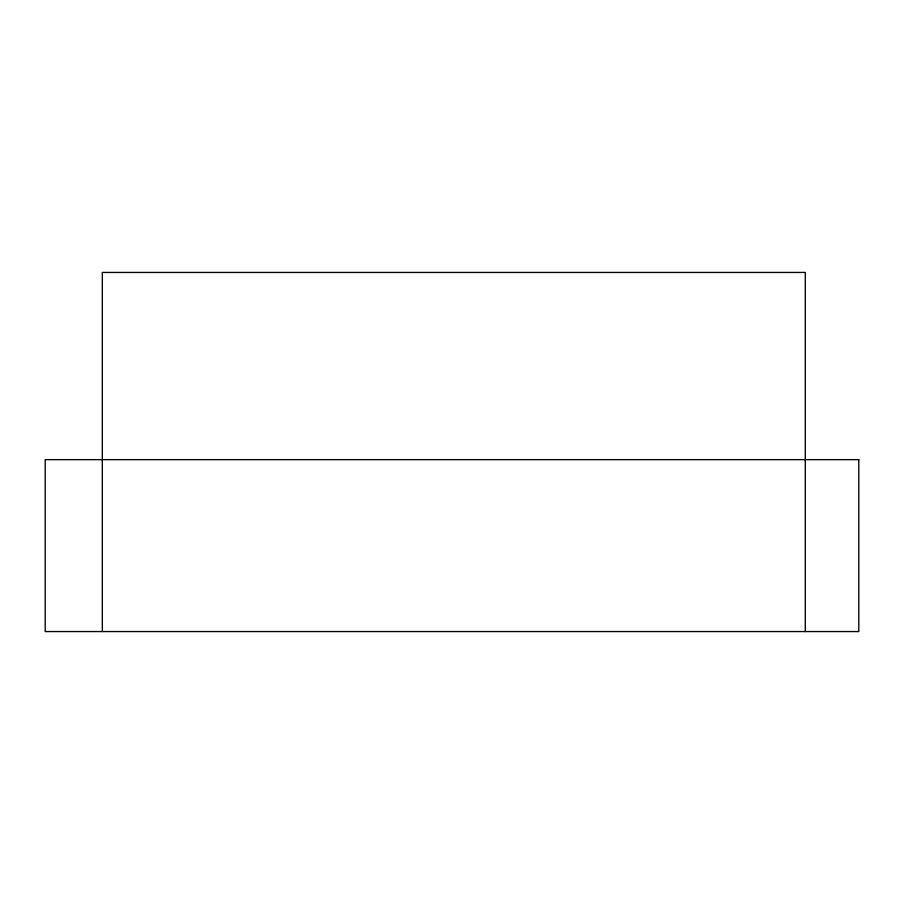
<?xml version="1.0" encoding="UTF-8"?>
<svg xmlns="http://www.w3.org/2000/svg" width="904" height="904" viewBox="0 0 904 904"><rect width="100%" height="100%" fill="white"/><g stroke="black" fill="none" stroke-linecap="round" stroke-linejoin="round"><path stroke-width="1.36" d="M805.283 631.557L805.283 272.443L102.321 272.443L102.321 631.557M858.8 459.639L45.2 459.639L45.2 631.557L858.8 631.557L858.8 459.639"/></g></svg>
